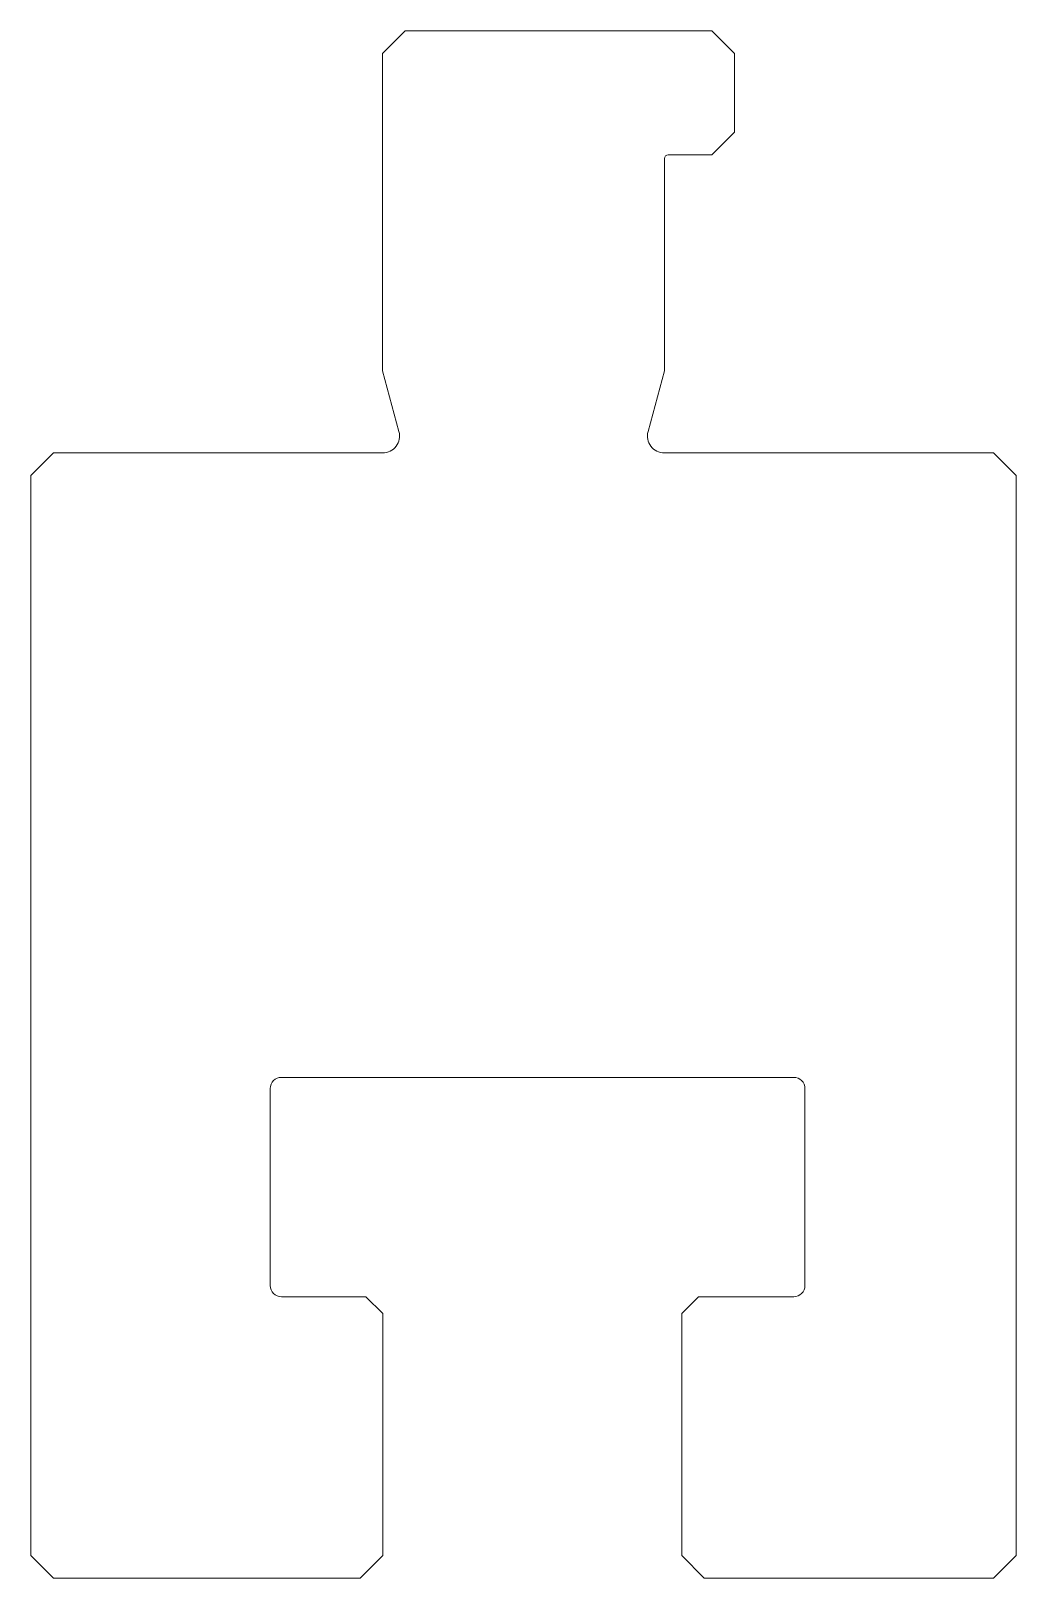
# Model space of a CAD drawing. Header units: millimetres. Extents: x -22.2 to 22.2, y 0 to 69.9.
import ezdxf

# ---------------------------------------------------------------- set-up
doc = ezdxf.new("R2010")
doc.units = ezdxf.units.MM
doc.header["$MEASUREMENT"] = 0

msp = doc.modelspace()

# ---------------------------------------------------------------- linework, layer by layer
at = {"color": 7, "linetype": 'Continuous', "lineweight": 15}
for p, q in [((-6.356, 68.834), (-5.34, 69.85)), ((8.503, 69.85), (-5.34, 69.85)), ((8.503, 69.85), (9.519, 68.834)), ((-6.356, 68.834), (-6.356, 54.506)), ((9.519, 65.278), (9.519, 68.834)), ((9.519, 65.278), (8.503, 64.262)), ((6.356, 54.506), (6.356, 64.084)), ((6.534, 64.262), (8.503, 64.262)), ((-6.356, 54.506), (-5.62, 51.759)), ((5.62, 51.759), (6.356, 54.506)), ((-22.225, 49.784), (-21.209, 50.8)), ((-6.356, 50.8), (-21.209, 50.8)), ((21.209, 50.8), (6.356, 50.8)), ((21.209, 50.8), (22.225, 49.784)), ((-22.225, 49.784), (-22.225, 1.016)), ((22.225, 1.016), (22.225, 49.784)), ((-10.922, 22.606), (12.192, 22.606)), ((-11.43, 13.208), (-11.43, 22.098)), ((12.7, 22.098), (12.7, 13.208)), ((-7.112, 12.7), (-10.922, 12.7)), ((-7.112, 12.7), (-6.35, 11.938)), ((7.137, 11.938), (7.899, 12.7)), ((12.192, 12.7), (7.899, 12.7)), ((-6.35, 1.016), (-6.35, 11.938)), ((7.137, 11.938), (7.137, 1.016)), ((-21.209, 0), (-22.225, 1.016)), ((-6.35, 1.016), (-7.366, 0)), ((8.153, 0), (7.137, 1.016)), ((22.225, 1.016), (21.209, 0)), ((-21.209, 0), (-7.366, 0)), ((8.153, 0), (21.209, 0))]:
    msp.add_line(p, q, dxfattribs=at)
for centre, radius, start, end in [((6.534, 64.084), 0.178, 90, 180), ((-6.356, 51.562), 0.762, -90, 15), ((6.356, 51.562), 0.762, 165, -90), ((-10.922, 22.098), 0.508, 90, 180), ((12.192, 22.098), 0.508, 0, 90), ((-10.922, 13.208), 0.508, 180, -90), ((12.192, 13.208), 0.508, -90, 0)]:
    msp.add_arc(centre, radius, start, end, dxfattribs=at)

doc.saveas('drawing.dxf')
